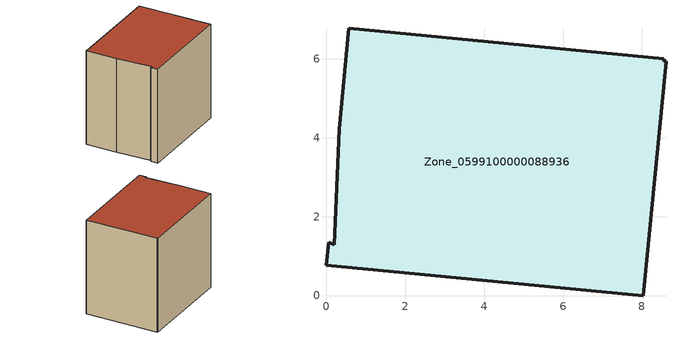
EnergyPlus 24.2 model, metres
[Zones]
Zone_0599100000088936
 floor ground (C_G): 0,0.77 0.05,1.35 0.19,1.29 0.33,4.21 0.57,6.77 8.55,6.01 8.55,5.94 8.61,5.94 8.03,0 z0
 wall outside (C_F): 0,0.77 8.03,0 8.61,5.94 8.55,5.94 8.55,6.01 0.57,6.77 0.33,4.21 0.19,1.29 0.05,1.35 0,0.77 z0:7.82
 roof outside (C_R): 0.05,1.35 0,0.77 8.03,0 8.61,5.94 8.55,5.94 8.55,6.01 0.57,6.77 0.33,4.21 0.19,1.29 z7.82
[BUILDING]
Pand.0599100000088936: North Axis=0; Terrain=City; Loads Convergence Tolerance Value=0.04; Temperature Convergence Tolerance Value=0.4; Solar Distribution=FullExterior; Maximum Number of Warmup Days=25; Minimum Number of Warmup Days=1
[Site:Location]
Rotterdam.The.Hague.AP_ZH_NLD Design_Conditions: Latitude=51.96; Longitude=4.45; Time Zone=1; Elevation=-4.5
[SITE:GROUNDTEMPERATURE:BUILDINGSURFACE]
18, 18, 18, 18, 18, 18, 18, 18, 18, 18, 18, 18
[MATERIAL] Thermal Absorptance=0.9; Solar Absorptance=0.7; Visible Absorptance=0.7
Name | Roughness | Thickness | Conductivity | Density | Specific Heat
G.TI.1946-1964 | MediumSmooth | 0.15 | 1 | 540 | 1210
F.TI.1946-1964 | Rough | 0.3 | 0.857143 | 1920 | 840
R.TI.1946-1964 | MediumRough | 0.2 | 0.277778 | 1500 | 1000
[CONSTRUCTION]
C_G: G.TI.1946-1964
C_F: F.TI.1946-1964
C_R: R.TI.1946-1964
[ZONE]
Zone_0599100000088936: Type=1; Multiplier=1; Ceiling Height=Autocalculate; Volume=Autocalculate; Floor Area=autocalculate; Part of Total Floor Area=Yes
[ZONEINFILTRATION:DESIGNFLOWRATE]
Infil_Zone_0599100000088936: Zone or ZoneList or Space or SpaceList=Zone_0599100000088936; Schedule=AlwaysOn; Design Flow Rate Calculation Method=Flow/Area; Flow Rate per Floor Area=0.003; Constant Term Coefficient=1; Temperature Term Coefficient=0; Velocity Term Coefficient=0; Velocity Squared Term Coefficient=0
[HVACTEMPLATE:ZONE:IDEALLOADSAIRSYSTEM]
Zone_0599100000088936: Maximum Heating Supply Air Temperature=50; Minimum Cooling Supply Air Temperature=13; Maximum Heating Supply Air Humidity Ratio=0.0156; Minimum Cooling Supply Air Humidity Ratio=0.0077; Heating Limit=NoLimit; Cooling Limit=NoLimit; Dehumidification Control Type=ConstantSensibleHeatRatio; Cooling Sensible Heat Ratio=0.7; Dehumidification Setpoint=60; Humidification Control Type=None; Humidification Setpoint=30; Outdoor Air Method=None; Outdoor Air Flow Rate per Person=0.00944; Outdoor Air Flow Rate per Zone Floor Area=0; Outdoor Air Flow Rate per Zone=0; Demand Controlled Ventilation Type=None; Outdoor Air Economizer Type=NoEconomizer; Heat Recovery Type=None; Sensible Heat Recovery Effectiveness=0.7; Latent Heat Recovery Effectiveness=0.65
[ZONECONTROL:THERMOSTAT]
ThermostatControl_Zone_0599100000088936: Zone or ZoneList=Zone_0599100000088936; Control Type Schedule=DualSetpointControlType; Control 1=Thermostat_Zone_0599100000088936; Temperature Difference Between Cutout And Setpoint=0
[THERMOSTATSETPOINT:DUALSETPOINT]
Thermostat_Zone_0599100000088936: Heating Setpoint Temperature Schedule=HeatingSetpoint_Zone_0599100000088936; Cooling Setpoint Temperature Schedule=CoolingSetpoint_Zone_0599100000088936
[SCHEDULE:COMPACT]
HeatingSetpoint_Zone_0599100000088936: Through: 12/31, For: AllDays, Until: 24:00, 21
CoolingSetpoint_Zone_0599100000088936: Through: 12/31, For: AllDays, Until: 24:00, 24
DualSetpointControlType: Through: 12/31, For: AllDays, Until: 24:00, 4
AlwaysOn: Through: 12/31, For: AllDays, Until: 24:00, 1
